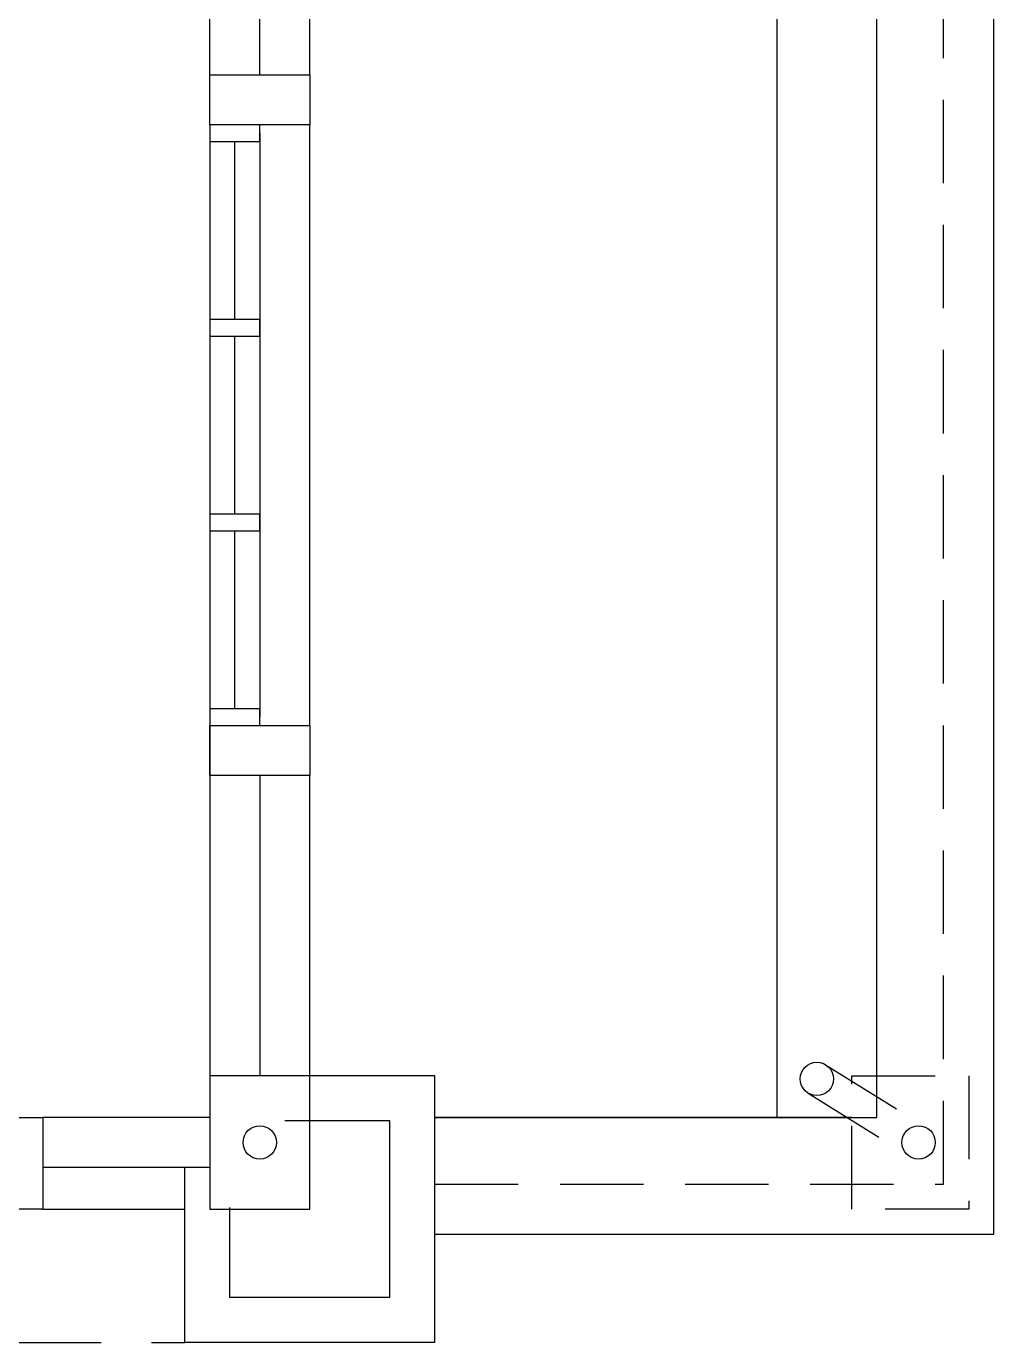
# Model space of a CAD drawing. Header units: inches. Extents: x -85907952 to 802144, y 988801 to 3125513.
# Drawn here: x 415673 to 418573, y 1029033 to 1032978 of the extents above; entities that cross this region are included whole.
import ezdxf

# ---------------------------------------------------------------- set-up
doc = ezdxf.new("R2010")
doc.units = ezdxf.units.IN
doc.header["$MEASUREMENT"] = 0
doc.linetypes.add('HIDDEN', pattern=[0.375, 0.25, -0.125])
doc.layers.add('COLUMN', color=8, linetype='Continuous', lineweight=30)
for name, color, linetype in [('DOWNPIPE', 8, 'Continuous'), ('LW', 2, 'Continuous'), ('WALL', 1, 'Continuous'), ('WIN', 9, 'Continuous')]:
    doc.layers.add(name, color=color, linetype=linetype)

# ---------------------------------------------------------------- blocks, each defined once
blk = doc.blocks.new('AW30')
at = {"layer": 'WALL'}
for points in [[(-2473393.4, -914141.5), (-2473243.4, -914141.5), (-2473243.4, -913866.5), (-2473393.4, -913866.5)], [(-2472643.4, -914141.5), (-2472493.4, -914141.5), (-2472493.4, -913866.5), (-2472643.4, -913866.5)]]:
    blk.add_lwpolyline(points, close=True, dxfattribs=at)
at = {"layer": 'WIN', "color": 1}
for p, q in [((-2473243.4, -913866.5), (-2472643.4, -913866.5)), ((-2473193.4, -913941.5), (-2472693.4, -913941.5)), ((-2473218.4, -914016.5), (-2472643.4, -914016.5))]:
    blk.add_line(p, q, dxfattribs=at)
at = {"layer": 'WIN', "color": 2}
blk.add_line((-2473243.4, -914141.5), (-2472643.4, -914141.5), dxfattribs=at)
at = {"layer": 'WIN', "color": 1}
for points in [[(-2473243.4, -914016.5), (-2473193.4, -914016.5), (-2473193.4, -913866.5), (-2473243.4, -913866.5)], [(-2472693.4, -914016.5), (-2472643.4, -914016.5), (-2472643.4, -913866.5), (-2472693.4, -913866.5)]]:
    blk.add_lwpolyline(points, close=True, dxfattribs=at)

msp = doc.modelspace()

# ---------------------------------------------------------------- linework, layer by layer
at = {"layer": 'COLUMN'}
msp.add_lwpolyline([(416522.7, 1029833.4), (416222.7, 1029833.4), (416222.7, 1029433.4), (416522.7, 1029433.4)], close=True, dxfattribs=at)
at = {"layer": 'DOWNPIPE', "linetype": 'HIDDEN', "ltscale": 1000}
for p, q in [((418069, 1029866.2), (418374.1, 1029675.8)), ((418016.1, 1029781.3), (418321.2, 1029590.9))]:
    msp.add_line(p, q, dxfattribs=at)
at = {"layer": 'DOWNPIPE'}
for centre in [(418042.6, 1029823.7), (416372.7, 1029633.4), (418347.7, 1029633.4)]:
    msp.add_circle(centre, 50, dxfattribs=at)
at = {"layer": 'LW'}
for p, q in [((417922.7, 1036558.4), (417922.7, 1029708.4)), ((416522.7, 1032833.4), (416522.7, 1033433.4)), ((416522.7, 1030883.4), (416522.7, 1032683.4)), ((416522.7, 1029833.4), (416522.7, 1030733.4))]:
    msp.add_line(p, q, dxfattribs=at)
at = {"layer": 'LW', "linetype": 'HIDDEN', "ltscale": 1200}
msp.add_line((413347.7, 1029033.4), (416147.7, 1029033.4), dxfattribs=at)
at = {"layer": 'LW'}
for points in [[(416897.7, 1029708.4), (418222.7, 1029708.4), (418222.7, 1036558.4)], [(416897.7, 1029358.4), (418572.7, 1029358.4), (418572.7, 1036558.4)]]:
    msp.add_lwpolyline(points, dxfattribs=at)
at = {"layer": 'LW', "linetype": 'HIDDEN', "ltscale": 1000}
msp.add_lwpolyline([(416897.7, 1029508.4), (418422.7, 1029508.4), (418422.7, 1036558.4)], dxfattribs=at)
msp.add_lwpolyline([(418147.7, 1029433.4), (418147.7, 1029833.4), (418497.7, 1029833.4), (418497.7, 1029433.4)], close=True, dxfattribs=at)
at = {"layer": 'WALL'}
for p, q in [((418222.7, 1029833.4), (418222.7, 1036558.4)), ((416222.7, 1032683.4), (416222.7, 1033583.4)), ((416372.7, 1032833.4), (416372.7, 1033433.4)), ((416222.7, 1030883.4), (416222.7, 1029833.4)), ((416372.7, 1030733.4), (416372.7, 1029833.4)), ((416897.7, 1029833.4), (416372.7, 1029833.4)), ((416897.7, 1029033.4), (416897.7, 1029833.4)), ((416222.7, 1029708.4), (415722.7, 1029708.4)), ((416762.7, 1029698.4), (416447.7, 1029698.4)), ((416762.7, 1029168.4), (416762.7, 1029698.4)), ((418147.7, 1029708.4), (416897.7, 1029708.4)), ((416222.7, 1029558.4), (415722.7, 1029558.4)), ((416147.7, 1029033.4), (416147.7, 1029558.4)), ((416282.7, 1029168.4), (416282.7, 1029438.4)), ((416762.7, 1029168.4), (416282.7, 1029168.4)), ((416897.7, 1029033.4), (416147.7, 1029033.4))]:
    msp.add_line(p, q, dxfattribs=at)
for points in [[(416222.7, 1032683.4), (416222.7, 1032833.4), (416522.7, 1032833.4), (416522.7, 1032683.4)], [(416222.7, 1030733.4), (416222.7, 1030883.4), (416522.7, 1030883.4), (416522.7, 1030733.4)]]:
    msp.add_lwpolyline(points, close=True, dxfattribs=at)
at = {"layer": 'WIN'}
for p, q in [((416222.7, 1032683.4), (416222.7, 1030883.4)), ((416372.7, 1032658.4), (416372.7, 1030908.4)), ((416297.7, 1032100), (416297.7, 1032633.4)), ((416297.7, 1031516.7), (416297.7, 1032050)), ((416297.7, 1030933.4), (416297.7, 1031466.7)), ((415722.7, 1029433.4), (416147.7, 1029433.4))]:
    msp.add_line(p, q, dxfattribs=at)
for points in [[(416372.7, 1032633.4), (416372.7, 1032683.4), (416222.7, 1032683.4), (416222.7, 1032633.4)], [(416372.7, 1032050), (416372.7, 1032100), (416222.7, 1032100), (416222.7, 1032050)], [(416372.7, 1031466.7), (416372.7, 1031516.7), (416222.7, 1031516.7), (416222.7, 1031466.7)], [(416372.7, 1030883.4), (416372.7, 1030933.4), (416222.7, 1030933.4), (416222.7, 1030883.4)]]:
    msp.add_lwpolyline(points, close=True, dxfattribs=at)

# ---------------------------------------------------------------- block references
at = {"layer": 'WIN', "xscale": -1}
msp.add_blockref('AW30', (-2057670.7, 1943574.8), dxfattribs=at)

doc.saveas('drawing.dxf')
